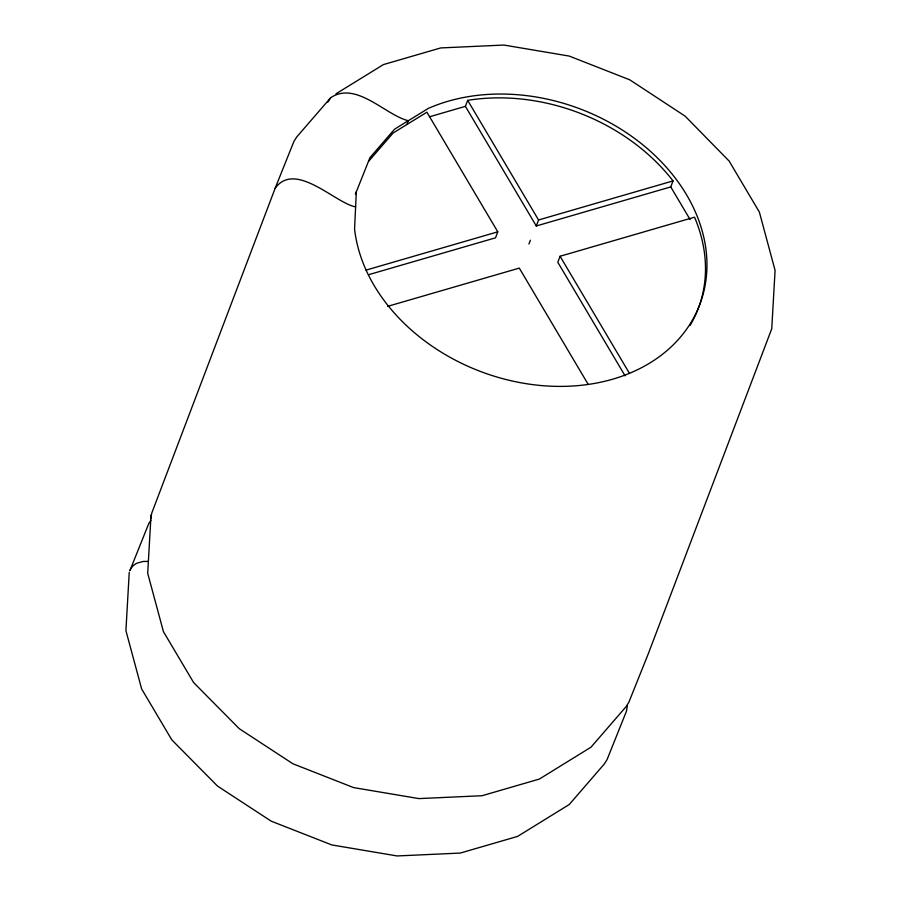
<?xml version="1.0" encoding="UTF-8"?>
<svg xmlns="http://www.w3.org/2000/svg" width="901" height="901" viewBox="0 0 901 901"><rect width="100%" height="100%" fill="white"/><g stroke="black" fill="none" stroke-linecap="round" stroke-linejoin="round"><path stroke-width="1.35" d="M356.334 191.631L354.566 228.967A181.191 140.41 20.8 0 0 576.967 385.707A181.191 140.41 20.8 0 0 690.02 200.934A181.191 140.41 20.8 0 0 428.358 108.368L394.537 129.203L369.973 157.596L355.388 194.188M129.248 572.259L125.915 630.61L141.637 688.95L171.832 739.901L217.513 786.077L271.19 821.16L331.793 844.935L397.15 855.95L460.287 853.067L517.557 836.421L569.241 804.525L604.177 764.138L607.037 759.689L626.51 711.08L627.333 705.832M151.041 514.91L147.696 573.261L163.419 631.601L193.614 682.553L239.306 728.729L292.983 763.811L353.575 787.587L418.931 798.601L482.069 795.718L539.339 779.072L591.022 747.177L625.97 706.789L628.819 702.341L648.303 653.732L771.752 328.741L775.085 270.39L759.363 212.05L729.168 161.099L685.177 116.184L629.81 79.84L569.207 56.065L503.85 45.05L440.713 47.933L383.443 64.579L335.938 93.839M150.794 518.694L151.706 513.243L275.154 188.264L293.963 141.311L296.823 136.862L330.712 97.68C356.278 80.639 385.549 115.272 408.322 120.711L406.869 124.529M670.749 186.912L536.286 225.982L465.4 106.352L467.675 100.349A181.191 140.41 20.8 0 1 673.036 180.91L670.749 186.912L690.098 219.562M368.52 161.425L393.084 133.021L426.905 112.197L497.791 231.827L495.516 237.83L369.106 274.557M528.932 244.036L530.374 240.218M536.286 225.982L538.561 219.979L467.675 100.349M690.031 325.498A181.191 140.41 20.8 0 0 694.525 217.186L560.062 256.256L557.787 262.259L625.091 375.852M327.863 102.128L330.712 97.68M275.154 188.264C295.28 160.299 335.724 203.502 355.613 206.847M150.872 520.305L148.733 523.639L129.913 570.603A32.357 20.239 31.5 0 1 137.38 563.012L143.484 561.424L147.854 561.424M429.89 116.668L465.4 106.352M366.009 270.12L497.791 231.827M538.561 219.979L673.036 180.91M387.509 306.396L519.291 268.104L588.026 384.108M560.062 256.256L629.517 373.465"/></g></svg>
